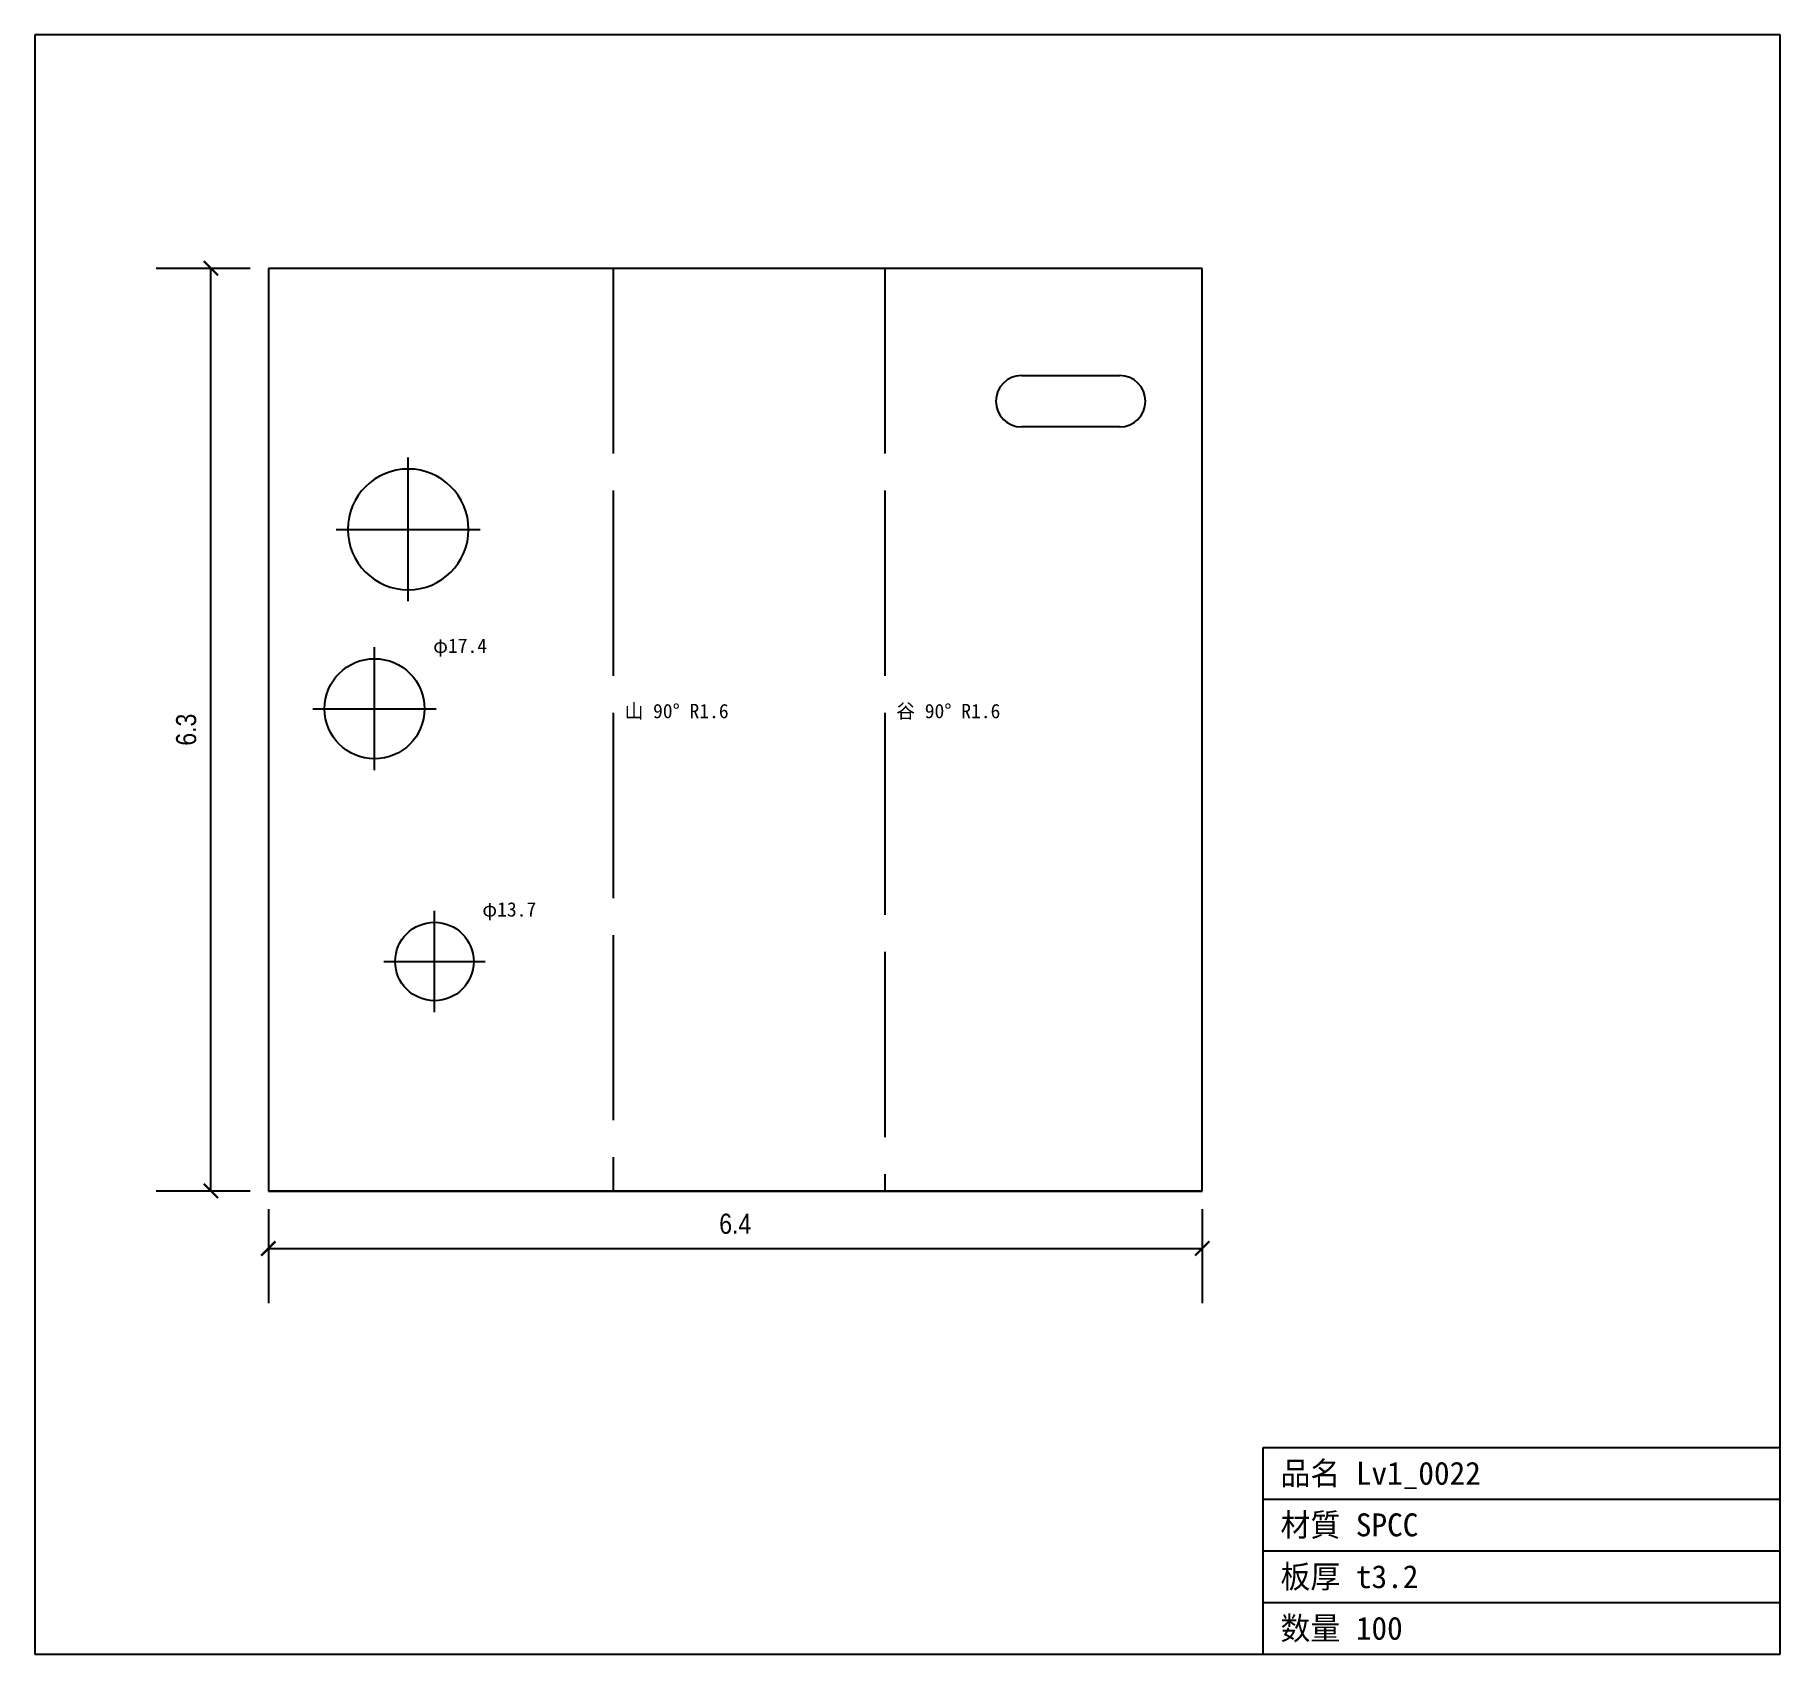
# Model space of a CAD drawing. Header units: inches. Extents: x -1.6 to 10.4, y -3.2 to 7.9.
import ezdxf

# ---------------------------------------------------------------- set-up
doc = ezdxf.new("R2010")
doc.units = ezdxf.units.IN
doc.linetypes.add('CENTER', pattern=[5.08, 3.175, -0.635, 0.635, -0.635])
doc.linetypes.add('DASHED', pattern=[1.524, 1.27, -0.254])
for name, color, linetype in [('10', 7, 'Continuous'), ('14', 7, 'Continuous'), ('19', 7, 'Continuous'), ('2', 7, 'Continuous'), ('3', 7, 'Continuous'), ('9', 7, 'Continuous')]:
    doc.layers.add(name, color=color, linetype=linetype)
doc.styles.add('OpenSansCondensed-Light', font='OpenSansCondensed-Light.ttf')
doc.dimstyles.new('EZDXF', dxfattribs={"dimtxt": 0.25, "dimasz": 0.175, "dimexe": 0.375, "dimexo": 0.125, "dimgap": 0.1, "dimtad": 1, "dimlfac": 100, "dimzin": 12, "dimdsep": 46, "dimtxsty": 'OpenSansCondensed-Light', "dimblk": 'ARCHTICK', "dimcen": 2.5, "dimazin": 3, "dimtfac": 0.5, "dimtmove": 2, "dimatfit": 3})

# ---------------------------------------------------------------- blocks, each defined once
blk = doc.blocks.new('HOLE_D13_66')
blk.add_circle((0, 0), 0.269)
blk = doc.blocks.new('HOLE_D17_44')
blk.add_circle((0, 0), 0.343)
blk = doc.blocks.new('_ARCHTICK')
at = {"color": 0, "linetype": 'BYBLOCK', "const_width": 0.15}
blk.add_lwpolyline([(-0.5, -0.5), (0.5, 0.5)], dxfattribs=at)

msp = doc.modelspace()

# ---------------------------------------------------------------- linework, layer by layer
at = {"layer": '14', "color": 1, "linetype": 'CENTER'}
for p, q in [((0.959, 4.044), (0.959, 5.03)), ((0.466, 4.537), (1.452, 4.537)), ((0.728, 2.885), (0.728, 3.729)), ((0.306, 3.307), (1.15, 3.307)), ((1.139, 1.226), (1.139, 1.921)), ((0.791, 1.574), (1.486, 1.574))]:
    msp.add_line(p, q, dxfattribs=at)
at = {"layer": '2', "color": 4, "linetype": 'DASHED'}
for p, q in [((2.365, 6.327), (2.365, 0)), ((4.227, 6.327), (4.227, 3.164)), ((4.227, 3.164), (4.227, 0))]:
    msp.add_line(p, q, dxfattribs=at)
at = {"layer": '3', "color": 7, "linetype": 'CONTINUOUS'}
for p, q in [((10.365, 7.928), (-1.601, 7.928)), ((-1.601, 7.928), (-1.601, -3.175)), ((10.365, -3.175), (10.365, 7.928)), ((6.822, -3.175), (6.822, -1.758)), ((6.822, -1.758), (10.365, -1.758)), ((6.822, -2.112), (10.365, -2.112)), ((6.822, -2.467), (10.365, -2.467)), ((6.822, -2.821), (10.365, -2.821)), ((-1.601, -3.175), (10.365, -3.175))]:
    msp.add_line(p, q, dxfattribs=at)
at = {"layer": '9', "color": 7, "linetype": 'CONTINUOUS'}
for p, q in [((0, 6.327), (0, 0)), ((6.403, 6.327), (0, 6.327)), ((6.403, 4.096), (6.403, 6.327)), ((5.164, 5.592), (5.838, 5.592)), ((5.54, 5.24), (5.164, 5.241)), ((5.544, 5.24), (5.54, 5.24)), ((5.641, 5.24), (5.544, 5.24)), ((5.838, 5.24), (5.641, 5.24)), ((6.403, 0), (6.403, 4.096)), ((0, 0), (6.403, 0)), ((6.403, 0), (0, 0))]:
    msp.add_line(p, q, dxfattribs=at)
for centre, radius, start, end in [((5.164, 5.416), 0.176, 90, -90), ((5.838, 5.416), 0.176, -90, 90), ((0.959, 4.537), 0.414, 0, 180), ((0.959, 4.537), 0.414, 180, 0)]:
    msp.add_arc(centre, radius, start, end, dxfattribs=at)

# ---------------------------------------------------------------- block references
for name, p in [('HOLE_D17_44', (0.728, 3.307)), ('HOLE_D13_66', (1.139, 1.574))]:
    msp.add_blockref(name, p, dxfattribs=at)

# ---------------------------------------------------------------- texts
at = {"layer": '10', "color": 2}
for s, height, p in [('φ17.4', 0.0984, (1.13, 3.69)), ('山 90° R1.6', 0.0984, (2.443, 3.242)), ('谷 90° R1.6', 0.0984, (4.306, 3.242)), ('φ13.7', 0.0984, (1.467, 1.882)), ('品名 Lv1_0022', 0.15748, (6.94, -2.014)), ('材質 SPCC', 0.1575, (6.94, -2.368)), ('板厚 t3.2', 0.1575, (6.94, -2.723)), ('数量 100', 0.1575, (6.94, -3.077))]:
    msp.add_text(s, height=height, dxfattribs=at).set_placement(p)

# ---------------------------------------------------------------- dimensions: what is measured, and where the dimension line sits
at = {"layer": '19', "color": 2}
msp.add_linear_dim(base=(-0.394, 0), p1=(0, 0), p2=(0, 6.327), angle=90, dimstyle='EZDXF', override={"dimtxt": 0.137795, "dimasz": 0.098425, "dimdec": 1, "dimlfac": 1}, dxfattribs=at).render()
msp.add_linear_dim(base=(0, -0.394), p1=(0, 0), p2=(6.403, 0), dimstyle='EZDXF', override={"dimtxt": 0.137795, "dimasz": 0.098425, "dimdec": 1, "dimlfac": 1}, dxfattribs=at).render()

doc.saveas('drawing.dxf')
